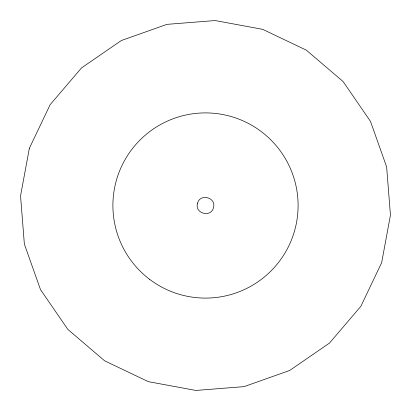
<?xml version="1.0" encoding="UTF-8"?>
<svg xmlns="http://www.w3.org/2000/svg" width="411" height="411" viewBox="0 0 411 411"><rect width="100%" height="100%" fill="white"/><g stroke="black" fill="none" stroke-linecap="round" stroke-linejoin="round"><path stroke-width="0.62" d="M197.516 203.358C194.377 213.515 211.126 218.005 213.484 207.642C216.623 197.486 199.874 192.995 197.516 203.358M29.345 148.33L20.55 195.872L24.362 244.067L40.514 289.637L67.913 329.473L104.687 360.858L148.33 381.655L195.872 390.45L244.067 386.638L289.637 370.486L329.473 343.087L360.858 306.313L381.655 262.67L390.45 215.128L386.638 166.933L370.486 121.363L343.087 81.527L306.313 50.142L262.67 29.345L215.128 20.55L166.933 24.362L121.363 40.514L81.527 67.913L50.142 104.687L29.345 148.33M149.583 279.31A92.598 92.598 0 0 0 297.379 217.018A92.598 92.598 0 0 0 169.538 120.171A92.598 92.598 0 0 0 149.583 279.31"/></g></svg>
